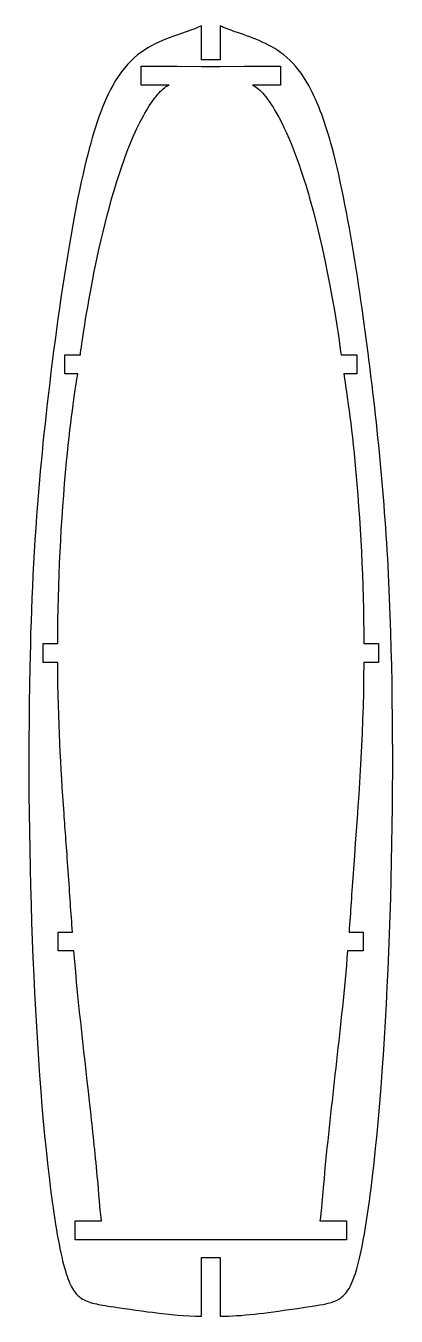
# Model space of a CAD drawing. Header units: millimetres. Extents: x -30 to 30, y -242 to -37.
import ezdxf

# ---------------------------------------------------------------- set-up
doc = ezdxf.new("R2010")
doc.units = ezdxf.units.MM
doc.layers.get('0').update_dxf_attribs({"linetype": 'CONTINUOUS'})

msp = doc.modelspace()

# ---------------------------------------------------------------- linework, layer by layer
for p, q in [((-1.5, -42.17), (-1.5, -36.76)), ((1.5, -36.76), (1.5, -42.17)), ((1.5, -42.17), (-1.5, -42.17)), ((-11.11, -46.2), (-11.11, -43.2)), ((-11.11, -43.2), (-5.35, -43.2)), ((-5.35, -43.2), (-1.5, -43.25)), ((-1.5, -43.25), (1.5, -43.25)), ((1.5, -43.25), (5.35, -43.2)), ((5.35, -43.2), (11.11, -43.2)), ((11.11, -43.2), (11.11, -46.2)), ((-6.66, -46.2), (-11.11, -46.2)), ((11.11, -46.2), (6.66, -46.2)), ((-23.31, -92.21), (-23.31, -89.21)), ((-23.31, -89.21), (-20.81, -89.21)), ((20.81, -89.21), (23.31, -89.21)), ((23.31, -89.21), (23.31, -92.21)), ((-21.23, -92.21), (-23.31, -92.21)), ((23.31, -92.21), (21.23, -92.21)), ((-26.77, -138.22), (-26.77, -135.22)), ((-26.77, -135.22), (-24.43, -135.22)), ((24.43, -135.22), (26.77, -135.22)), ((26.77, -135.22), (26.77, -138.22)), ((-24.42, -138.22), (-26.77, -138.22)), ((26.77, -138.22), (24.42, -138.22)), ((-24.33, -184.23), (-24.33, -181.23)), ((-24.33, -181.23), (-22.07, -181.23)), ((22.07, -181.23), (24.33, -181.23)), ((24.33, -181.23), (24.33, -184.23)), ((-21.84, -184.23), (-24.33, -184.23)), ((24.33, -184.23), (21.84, -184.23)), ((-21.66, -230.25), (-21.66, -227.25)), ((-21.66, -227.25), (-17.43, -227.25)), ((17.43, -227.25), (21.66, -227.25)), ((21.66, -227.25), (21.66, -230.25)), ((21.66, -230.25), (-21.66, -230.25)), ((-1.5, -242.44), (-1.5, -233.1)), ((-1.5, -233.1), (1.5, -233.1)), ((1.5, -233.1), (1.5, -242.44))]:
    msp.add_line(p, q)
for points, knots in [([(-1.5, -36.76), (-2.7, -37.4), (-4.85, -37.96), (-8.72, -39.51), (-10.27, -40.3), (-13.19, -42.62), (-14.47, -44.15), (-17.5, -49.61), (-18.91, -54.12), (-23.19, -72.07), (-26.04, -94.44), (-28.25, -119.54), (-28.68, -129.27), (-29.52, -169.36), (-28.1, -203.81), (-24.6, -229.36), (-23.86, -233.25), (-22.73, -236.73), (-22.36, -237.61), (-21.53, -238.86), (-21.13, -239.26), (-20.1, -239.97), (-19.42, -240.22), (-17.78, -240.61), (-16.81, -240.77), (-14.96, -241.03), (-11.16, -241.58), (-6.47, -242.2), (-4.01, -242.44), (-1.5, -242.44)], [-42.890869, -42.890869, -42.890869, -42.890869, -40.984966, -40.984966, -39.554965, -39.554965, -37.992276, -37.992276, -35.521209, -35.521209, -29.083923, -29.083923, -24.53937, -24.53937, -10.318333, -10.318333, -6.712873, -6.712873, -5.225371, -5.225371, -4.07682, -4.07682, -2.602212, -2.602212, -1.248001, -1.248001, -0.752636, -0.752636, 0, 0, 0, 0]), ([(1.5, -242.44), (5.08, -242.44), (8.56, -241.95), (16.46, -240.82), (17.75, -240.63), (19.39, -240.22), (19.94, -240.02), (20.91, -239.45), (21.33, -239.08), (22.21, -237.9), (22.65, -236.99), (24.33, -231.76), (25.24, -225.01), (28.56, -196.99), (29.61, -161.54), (28.3, -118.75), (27.32, -107.11), (24.58, -84.2), (22.27, -66.93), (18.39, -52.57), (17.19, -49.05), (14.58, -44.34), (13.44, -42.92), (9.68, -39.67), (6.8, -38.7), (3.15, -37.46), (2.17, -37.12), (1.5, -36.76)], [-9.532696, -9.532696, -9.532696, -9.532696, -9.096274, -9.096274, -8.823538, -8.823538, -8.64756, -8.64756, -8.471861, -8.471861, -8.242857, -8.242857, -7.575377, -7.575377, -4.358283, -4.358283, -2.68539, -2.68539, -1.449358, -1.449358, -1.036908, -1.036908, -0.754575, -0.754575, -0.229084, -0.229084, 0, 0, 0, 0]), ([(-20.81, -89.21), (-20.41, -86.23), (-17.94, -67.99), (-11.39, -52.03), (-10.03, -49.7), (-8.57, -47.78), (-8, -47.09), (-7.16, -46.46), (-6.92, -46.3), (-6.66, -46.2)], [-3.48808, -3.48808, -3.48808, -3.48808, -1.019945, -1.019945, -0.31516, -0.31516, -0.082295, -0.082295, 0, 0, 0, 0]), ([(6.66, -46.2), (6.97, -46.32), (7.27, -46.53), (7.89, -47.04), (8.23, -47.41), (9.24, -48.6), (10.03, -49.78), (13.14, -55.55), (14.8, -60.79), (18.9, -75.13), (20.48, -86.79), (20.81, -89.21)], [-1.109602, -1.109602, -1.109602, -1.109602, -1.083674, -1.083674, -1.047092, -1.047092, -0.962217, -0.962217, -0.732573, -0.732573, 0, 0, 0, 0]), ([(-24.43, -135.22), (-24.4, -125.41), (-23.92, -115.69), (-22.3, -98.96), (-21.51, -93.98), (-21.23, -92.21)], [-1.238888, -1.238888, -1.238888, -1.238888, -0.537473, -0.537473, 0, 0, 0, 0]), ([(21.23, -92.21), (21.51, -93.98), (22.3, -98.96), (23.92, -115.69), (24.4, -125.41), (24.43, -135.22)], [-5.197479, -5.197479, -5.197479, -5.197479, -2.942631, -2.942631, 0, 0, 0, 0]), ([(-22.07, -181.23), (-22.31, -178.09), (-22.48, -175.3), (-23.01, -167.77), (-23.22, -165.09), (-23.94, -154.91), (-24.36, -147.84), (-24.42, -138.22)], [-5.101387, -5.101387, -5.101387, -5.101387, -3.973961, -3.973961, -2.88462, -2.88462, 0, 0, 0, 0]), ([(24.42, -138.22), (24.34, -151.56), (23.57, -159.89), (22.49, -175.15), (22.31, -178), (22.07, -181.23)], [-3.690733, -3.690733, -3.690733, -3.690733, -0.97437, -0.97437, 0, 0, 0, 0]), ([(-17.43, -227.25), (-17.62, -226.07), (-17.74, -224.25), (-18.39, -217), (-18.78, -213.33), (-20.13, -201.07), (-21.11, -193.18), (-21.84, -184.23)], [-4.710295, -4.710295, -4.710295, -4.710295, -3.75885, -3.75885, -2.693155, -2.693155, 0, 0, 0, 0]), ([(21.84, -184.23), (20.84, -196.55), (19.33, -207.23), (17.78, -223.63), (17.65, -225.87), (17.43, -227.25)], [-1.42629, -1.42629, -1.42629, -1.42629, -0.418655, -0.418655, 0, 0, 0, 0])]:
    msp.add_open_spline(points, degree=3, knots=knots)

doc.saveas('drawing.dxf')
